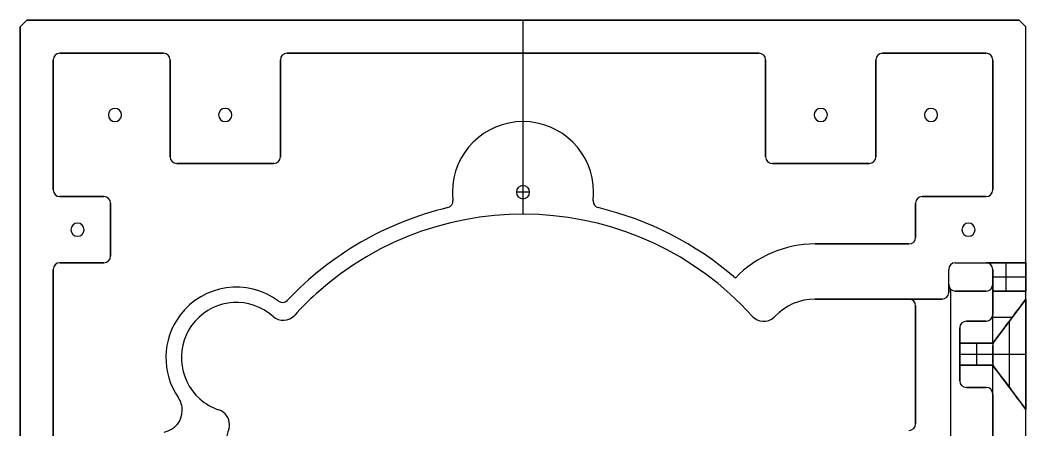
# Model space of a CAD drawing. Extents: x -18 to 438, y -79 to 377.
# Drawn here: x -17.9 to 438.1, y 191 to 376.7 of the extents above; entities that cross this region are included whole.
import ezdxf

# ---------------------------------------------------------------- set-up
doc = ezdxf.new("R2010")
doc.units = 0
doc.header["$MEASUREMENT"] = 0
doc.layers.add('DEFAULT', color=7, linetype='CONTINUOUS')

msp = doc.modelspace()

# ---------------------------------------------------------------- linework, layer by layer
at = {"layer": 'DEFAULT', "color": 7}
for points in [[(-17.92, 373.7), (-14.92, 376.7)], [(-16.42, 375.2), (-16.42, 375.2)], [(-14.92, 376.7), (-14.92, 376.7)], [(-14.92, 376.7), (435.08, 376.7)], [(210.08, 361.7), (210.08, 376.7)], [(210.08, 376.7), (210.08, 376.7)], [(210.08, 288.7), (210.08, 376.7)], [(435.08, 376.7), (435.08, 376.7)], [(435.08, 376.7), (438.08, 373.7)], [(436.58, 375.2), (436.58, 375.2)], [(-17.92, 373.7), (-17.92, 373.7)], [(-17.92, -76.3), (-17.92, 373.7)], [(438.08, 373.7), (438.08, 373.7)], [(438.08, 250.22), (438.08, 373.7)], [(0.08, 361.7), (0.08, 361.7)], [(0.08, 361.7), (47.08, 361.7)], [(23.58, 361.7), (23.58, 361.7)], [(47.08, 361.7), (47.08, 361.7)], [(103.08, 361.7), (103.08, 361.7)], [(317.08, 361.7), (103.08, 361.7)], [(210.08, 330.7), (210.08, 361.7)], [(210.08, 361.7), (210.08, 361.7)], [(317.08, 361.7), (317.08, 361.7)], [(373.08, 361.7), (373.08, 361.7)], [(420.08, 361.7), (373.08, 361.7)], [(396.58, 361.7), (396.58, 361.7)], [(420.08, 361.7), (420.08, 361.7)], [(-2.92, 358.7), (-2.92, 358.7)], [(-2.92, 358.7), (-2.92, 299.7)], [(50.08, 358.7), (50.08, 358.7)], [(50.08, 314.7), (50.08, 358.7)], [(100.08, 358.7), (100.08, 358.7)], [(100.08, 358.7), (100.08, 314.7)], [(320.08, 358.7), (320.08, 358.7)], [(320.08, 314.7), (320.08, 358.7)], [(370.08, 358.7), (370.08, 358.7)], [(370.08, 358.7), (370.08, 314.7)], [(423.08, 358.7), (423.08, 358.7)], [(423.08, 299.7), (423.08, 358.7)], [(22.08, 333.7), (22.08, 333.7)], [(25.08, 336.7), (25.08, 336.7)], [(28.08, 333.7), (28.08, 333.7)], [(50.08, 336.7), (50.08, 336.7)], [(72.08, 333.7), (72.08, 333.7)], [(75.08, 336.7), (75.08, 336.7)], [(78.08, 333.7), (78.08, 333.7)], [(100.08, 336.7), (100.08, 336.7)], [(320.08, 336.7), (320.08, 336.7)], [(342.08, 333.7), (342.08, 333.7)], [(345.08, 336.7), (345.08, 336.7)], [(348.08, 333.7), (348.08, 333.7)], [(370.08, 336.7), (370.08, 336.7)], [(392.08, 333.7), (392.08, 333.7)], [(395.08, 336.7), (395.08, 336.7)], [(398.08, 333.7), (398.08, 333.7)], [(-2.92, 329.2), (-2.92, 329.2)], [(25.08, 330.7), (25.08, 330.7)], [(75.08, 330.7), (75.08, 330.7)], [(210.08, 330.7), (210.08, 330.7)], [(210.08, 301.7), (210.08, 330.7)], [(345.08, 330.7), (345.08, 330.7)], [(395.08, 330.7), (395.08, 330.7)], [(423.08, 329.2), (423.08, 329.2)], [(50.08, 314.7), (50.08, 314.7)], [(100.08, 314.7), (100.08, 314.7)], [(320.08, 314.7), (320.08, 314.7)], [(370.08, 314.7), (370.08, 314.7)], [(53.08, 311.7), (53.08, 311.7)], [(53.08, 311.7), (97.08, 311.7)], [(75.08, 311.7), (75.08, 311.7)], [(97.08, 311.7), (97.08, 311.7)], [(323.08, 311.7), (323.08, 311.7)], [(367.08, 311.7), (323.08, 311.7)], [(345.08, 311.7), (345.08, 311.7)], [(367.08, 311.7), (367.08, 311.7)], [(210.08, 301.7), (210.08, 301.7)], [(210.08, 295.7), (210.08, 301.7)], [(-2.92, 299.7), (-2.92, 299.7)], [(0.08, 296.7), (0.08, 296.7)], [(0.08, 296.7), (20.08, 296.7)], [(10.08, 296.7), (10.08, 296.7)], [(20.08, 296.7), (20.08, 296.7)], [(178.08, 298.7), (178.08, 298.7)], [(207.08, 298.7), (207.08, 298.7)], [(213.08, 298.7), (207.08, 298.7)], [(213.08, 298.7), (213.08, 298.7)], [(242.08, 298.7), (242.08, 298.7)], [(391.08, 296.7), (391.08, 296.7)], [(391.08, 296.7), (420.08, 296.7)], [(405.58, 296.7), (405.58, 296.7)], [(420.08, 296.7), (420.08, 296.7)], [(423.08, 299.7), (423.08, 299.7)], [(23.08, 293.7), (23.08, 293.7)], [(23.08, 269.7), (23.08, 293.7)], [(178.3, 294.96), (178.3, 294.96)], [(178.32, 294.61), (178.32, 294.61)], [(210.08, 295.7), (210.08, 295.7)], [(210.08, 288.7), (210.08, 295.7)], [(241.84, 294.61), (241.84, 294.61)], [(241.86, 294.96), (241.86, 294.96)], [(388.08, 293.7), (388.08, 293.7)], [(388.08, 278.22), (388.08, 293.7)], [(176.01, 291.69), (176.01, 291.69)], [(210.08, 288.7), (210.08, 288.7)], [(244.14, 291.69), (244.14, 291.69)], [(8.08, 284.7), (8.08, 284.7)], [(388.08, 285.96), (388.08, 285.96)], [(412.08, 284.7), (412.08, 284.7)], [(5.08, 281.7), (5.08, 281.7)], [(8.08, 278.7), (8.08, 278.7)], [(11.08, 281.7), (11.08, 281.7)], [(23.08, 281.7), (23.08, 281.7)], [(388.08, 278.22), (388.08, 278.22)], [(409.08, 281.7), (409.08, 281.7)], [(412.08, 278.7), (412.08, 278.7)], [(415.08, 281.7), (415.08, 281.7)], [(342.48, 275.23), (342.48, 275.23)], [(342.48, 275.23), (385.08, 275.23)], [(363.78, 275.23), (363.78, 275.23)], [(385.08, 275.23), (385.08, 275.23)], [(23.08, 269.7), (23.08, 269.7)], [(0.08, 266.7), (0.08, 266.7)], [(0.08, 266.7), (20.08, 266.7)], [(10.08, 266.7), (10.08, 266.7)], [(20.08, 266.7), (20.08, 266.7)], [(406.08, 266.7), (406.08, 266.7)], [(406.08, 266.7), (420.08, 266.7)], [(420.08, 266.7), (420.08, 266.7)], [(422.08, 266.7), (422.08, 266.7)], [(429.08, 253.9), (429.08, 266.7)], [(438.08, 266.7), (438.08, 266.7)], [(-2.92, 263.7), (-2.92, 263.7)], [(-2.92, 263.7), (-2.92, 33.7)], [(403.08, 263.7), (403.08, 263.7)], [(403.08, 253.23), (403.08, 263.7)], [(423.08, 263.7), (423.08, 263.7)], [(423.08, 243.22), (423.08, 263.7)], [(423.08, 260.3), (438.08, 260.3)], [(80.17, 255.7), (80.17, 255.7)], [(306.35, 259.79), (306.35, 259.79)], [(403.08, 258.46), (403.08, 258.46)], [(403.08, 256.9), (403.08, 256.9)], [(423.08, 256.9), (423.08, 256.9)], [(403.08, 253.23), (403.08, 253.23)], [(404.08, 164.28), (404.08, 254.66)], [(406.08, 253.9), (406.08, 253.9)], [(406.08, 253.9), (420.08, 253.9)], [(413.08, 253.9), (413.08, 253.9)], [(420.08, 253.9), (420.08, 253.9)], [(423.08, 253.9), (423.08, 253.9)], [(423.08, 253.9), (438.08, 253.9)], [(423.08, 253.46), (423.08, 253.46)], [(430.58, 253.9), (430.58, 253.9)], [(438.08, 253.9), (438.08, 253.9)], [(80.17, 248.7), (80.17, 248.7)], [(99.3, 249.35), (99.3, 249.35)], [(101.09, 248.76), (101.09, 248.76)], [(103.27, 249.7), (103.27, 249.7)], [(342.48, 250.22), (342.48, 250.22)], [(400.08, 250.22), (342.48, 250.22)], [(371.28, 250.22), (371.28, 250.22)], [(385.08, 250.22), (385.08, 250.22)], [(388.08, 247.23), (388.08, 247.23)], [(388.08, 193.7), (388.08, 247.23)], [(400.08, 250.22), (400.08, 250.22)], [(438.08, 250.22), (423.68, 231.03)], [(438.08, 250.22), (438.08, 250.22)], [(96.74, 242.42), (96.74, 242.42)], [(106.56, 242.95), (106.56, 242.95)], [(314.01, 242.5), (314.01, 242.5)], [(324.3, 242.38), (324.3, 242.38)], [(422.84, 242.06), (431.96, 242.06)], [(423.08, 243.22), (423.08, 243.22)], [(423.08, 230.22), (423.08, 243.22)], [(101.38, 240.66), (101.38, 240.66)], [(319.21, 240.19), (319.21, 240.19)], [(408.08, 237.22), (408.08, 237.22)], [(408.08, 213.22), (408.08, 237.22)], [(411.08, 240.23), (411.08, 240.23)], [(411.08, 240.23), (420.08, 240.23)], [(415.58, 240.23), (415.58, 240.23)], [(420.08, 240.23), (420.08, 240.23)], [(430.58, 240.23), (430.58, 240.23)], [(430.58, 210.23), (430.58, 240.23)], [(408.08, 230.22), (408.08, 230.22)], [(423.08, 230.22), (408.08, 230.22)], [(415.58, 230.22), (415.58, 230.22)], [(415.88, 220.22), (415.88, 230.22)], [(423.08, 230.22), (423.08, 230.22)], [(423.08, 229.22), (423.08, 229.22)], [(423.08, 221.23), (423.08, 229.22)], [(423.68, 231.03), (423.68, 231.03)], [(48.18, 223.7), (48.18, 223.7)], [(55.18, 223.7), (55.18, 223.7)], [(408.08, 225.23), (408.08, 225.23)], [(408.08, 225.23), (423.08, 225.23)], [(423.08, 225.23), (423.08, 225.23)], [(423.08, 225.23), (438.08, 225.23)], [(388.08, 220.46), (388.08, 220.46)], [(408.08, 220.22), (408.08, 220.22)], [(408.08, 220.22), (423.08, 220.22)], [(415.58, 220.22), (415.58, 220.22)], [(423.08, 221.23), (423.08, 221.23)], [(423.08, 220.22), (423.08, 220.22)], [(423.08, 207.22), (423.08, 220.22)], [(423.68, 219.43), (423.68, 219.43)], [(423.68, 219.43), (438.08, 200.22)], [(408.08, 213.22), (408.08, 213.22)], [(411.08, 210.23), (411.08, 210.23)], [(411.08, 210.23), (420.08, 210.23)], [(415.58, 210.23), (415.58, 210.23)], [(420.08, 210.23), (420.08, 210.23)], [(430.58, 210.23), (430.58, 210.23)], [(53.84, 205.51), (53.84, 205.51)], [(423.08, 207.22), (423.08, 207.22)], [(423.08, 90.17), (423.08, 207.22)], [(55.62, 199.83), (55.62, 199.83)], [(72.25, 199.99), (72.25, 199.99)], [(438.08, 200.22), (438.08, 200.22)], [(438.08, 97.17), (438.08, 200.22)], [(77.02, 193.35), (77.02, 193.35)], [(388.08, 193.7), (388.08, 193.7)], [(76.69, 191.22), (76.69, 191.22)]]:
    msp.add_lwpolyline(points, dxfattribs=at)
for points in [[(-14.92, 376.7), (-15.92, 375.7), (-16.92, 374.7), (-17.92, 373.7)], [(-14.92, 376.7), (-15.92, 375.7), (-16.92, 374.7), (-17.92, 373.7)], [(435.08, 376.7), (285.08, 376.7), (135.08, 376.7), (-14.92, 376.7)], [(435.08, 376.7), (285.08, 376.7), (135.08, 376.7), (-14.92, 376.7)], [(438.08, 373.7), (437.08, 374.7), (436.08, 375.7), (435.08, 376.7)], [(438.08, 373.7), (437.08, 374.7), (436.08, 375.7), (435.08, 376.7)], [(-17.92, 373.7), (-17.92, 223.7), (-17.92, 73.7), (-17.92, -76.3)], [(-17.92, 373.7), (-17.92, 223.7), (-17.92, 73.7), (-17.92, -76.3)], [(438.08, 266.7), (438.08, 302.36), (438.08, 338.03), (438.08, 373.7)], [(438.08, -76.3), (438.08, 73.7), (438.08, 223.7), (438.08, 373.7)], [(0.08, 361.7), (-1.58, 361.7), (-2.92, 360.35), (-2.92, 358.7)], [(0.08, 361.7), (-1.58, 361.7), (-2.92, 360.35), (-2.92, 358.7)], [(0.08, 361.7), (-1.58, 361.7), (-2.92, 360.35), (-2.92, 358.7)], [(0.08, 361.7), (15.75, 361.7), (31.41, 361.7), (47.08, 361.7)], [(47.08, 361.7), (31.41, 361.7), (15.75, 361.7), (0.08, 361.7)], [(50.08, 358.7), (50.08, 360.35), (48.74, 361.7), (47.08, 361.7)], [(50.08, 358.7), (50.08, 360.35), (48.74, 361.7), (47.08, 361.7)], [(50.08, 358.7), (50.08, 360.35), (48.74, 361.7), (47.08, 361.7)], [(103.08, 361.7), (101.42, 361.7), (100.08, 360.35), (100.08, 358.7)], [(103.08, 361.7), (101.42, 361.7), (100.08, 360.35), (100.08, 358.7)], [(103.08, 361.7), (101.42, 361.7), (100.08, 360.35), (100.08, 358.7)], [(103.08, 361.7), (174.41, 361.7), (245.75, 361.7), (317.08, 361.7)], [(317.08, 361.7), (245.75, 361.7), (174.41, 361.7), (103.08, 361.7)], [(320.08, 358.7), (320.08, 360.35), (318.74, 361.7), (317.08, 361.7)], [(320.08, 358.7), (320.08, 360.35), (318.74, 361.7), (317.08, 361.7)], [(320.08, 358.7), (320.08, 360.35), (318.74, 361.7), (317.08, 361.7)], [(373.08, 361.7), (371.42, 361.7), (370.08, 360.35), (370.08, 358.7)], [(373.08, 361.7), (371.42, 361.7), (370.08, 360.35), (370.08, 358.7)], [(373.08, 361.7), (371.42, 361.7), (370.08, 360.35), (370.08, 358.7)], [(373.08, 361.7), (388.75, 361.7), (404.41, 361.7), (420.08, 361.7)], [(420.08, 361.7), (404.41, 361.7), (388.75, 361.7), (373.08, 361.7)], [(423.08, 358.7), (423.08, 360.35), (421.74, 361.7), (420.08, 361.7)], [(423.08, 358.7), (423.08, 360.35), (421.74, 361.7), (420.08, 361.7)], [(423.08, 358.7), (423.08, 360.35), (421.74, 361.7), (420.08, 361.7)], [(-2.92, 299.7), (-2.92, 319.36), (-2.92, 339.03), (-2.92, 358.7)], [(-2.92, 358.7), (-2.92, 339.03), (-2.92, 319.36), (-2.92, 299.7)], [(50.08, 358.7), (50.08, 344.03), (50.08, 329.36), (50.08, 314.7)], [(50.08, 314.7), (50.08, 329.36), (50.08, 344.03), (50.08, 358.7)], [(100.08, 314.7), (100.08, 329.36), (100.08, 344.03), (100.08, 358.7)], [(100.08, 358.7), (100.08, 344.03), (100.08, 329.36), (100.08, 314.7)], [(320.08, 358.7), (320.08, 344.03), (320.08, 329.36), (320.08, 314.7)], [(320.08, 314.7), (320.08, 329.36), (320.08, 344.03), (320.08, 358.7)], [(370.08, 314.7), (370.08, 329.36), (370.08, 344.03), (370.08, 358.7)], [(370.08, 358.7), (370.08, 344.03), (370.08, 329.36), (370.08, 314.7)], [(423.08, 358.7), (423.08, 339.03), (423.08, 319.36), (423.08, 299.7)], [(423.08, 299.7), (423.08, 319.36), (423.08, 339.03), (423.08, 358.7)], [(50.08, 314.7), (50.08, 313.04), (51.42, 311.7), (53.08, 311.7)], [(50.08, 314.7), (50.08, 313.04), (51.42, 311.7), (53.08, 311.7)], [(50.08, 314.7), (50.08, 313.04), (51.42, 311.7), (53.08, 311.7)], [(97.08, 311.7), (98.74, 311.7), (100.08, 313.04), (100.08, 314.7)], [(97.08, 311.7), (98.74, 311.7), (100.08, 313.04), (100.08, 314.7)], [(97.08, 311.7), (98.74, 311.7), (100.08, 313.04), (100.08, 314.7)], [(320.08, 314.7), (320.08, 313.04), (321.42, 311.7), (323.08, 311.7)], [(320.08, 314.7), (320.08, 313.04), (321.42, 311.7), (323.08, 311.7)], [(320.08, 314.7), (320.08, 313.04), (321.42, 311.7), (323.08, 311.7)], [(367.08, 311.7), (368.74, 311.7), (370.08, 313.04), (370.08, 314.7)], [(367.08, 311.7), (368.74, 311.7), (370.08, 313.04), (370.08, 314.7)], [(367.08, 311.7), (368.74, 311.7), (370.08, 313.04), (370.08, 314.7)], [(53.08, 311.7), (67.75, 311.7), (82.41, 311.7), (97.08, 311.7)], [(97.08, 311.7), (82.41, 311.7), (67.75, 311.7), (53.08, 311.7)], [(323.08, 311.7), (337.75, 311.7), (352.41, 311.7), (367.08, 311.7)], [(367.08, 311.7), (352.41, 311.7), (337.75, 311.7), (323.08, 311.7)], [(-2.92, 299.7), (-2.92, 298.04), (-1.58, 296.7), (0.08, 296.7)], [(-2.92, 299.7), (-2.92, 298.04), (-1.58, 296.7), (0.08, 296.7)], [(-2.92, 299.7), (-2.92, 298.04), (-1.58, 296.7), (0.08, 296.7)], [(20.08, 296.7), (13.41, 296.7), (6.75, 296.7), (0.08, 296.7)], [(0.08, 296.7), (6.75, 296.7), (13.41, 296.7), (20.08, 296.7)], [(23.08, 293.7), (23.08, 295.35), (21.74, 296.7), (20.08, 296.7)], [(23.08, 293.7), (23.08, 295.35), (21.74, 296.7), (20.08, 296.7)], [(23.08, 293.7), (23.08, 295.35), (21.74, 296.7), (20.08, 296.7)], [(178.08, 298.7), (178.08, 297.45), (178.15, 296.2), (178.3, 294.96)], [(178.08, 298.7), (178.08, 297.45), (178.15, 296.2), (178.3, 294.96)], [(178.08, 298.7), (178.08, 297.45), (178.15, 296.2), (178.3, 294.96)], [(241.86, 294.96), (242, 296.2), (242.08, 297.45), (242.08, 298.7)], [(241.86, 294.96), (242, 296.2), (242.08, 297.45), (242.08, 298.7)], [(241.86, 294.96), (242, 296.2), (242.08, 297.45), (242.08, 298.7)], [(391.08, 296.7), (389.42, 296.7), (388.08, 295.35), (388.08, 293.7)], [(391.08, 296.7), (389.42, 296.7), (388.08, 295.35), (388.08, 293.7)], [(391.08, 296.7), (389.42, 296.7), (388.08, 295.35), (388.08, 293.7)], [(420.08, 296.7), (410.41, 296.7), (400.74, 296.7), (391.08, 296.7)], [(391.08, 296.7), (400.74, 296.7), (410.41, 296.7), (420.08, 296.7)], [(420.08, 296.7), (421.74, 296.7), (423.08, 298.04), (423.08, 299.7)], [(420.08, 296.7), (421.74, 296.7), (423.08, 298.04), (423.08, 299.7)], [(420.08, 296.7), (421.74, 296.7), (423.08, 298.04), (423.08, 299.7)], [(23.08, 269.7), (23.08, 277.7), (23.08, 285.7), (23.08, 293.7)], [(23.08, 293.7), (23.08, 285.7), (23.08, 277.7), (23.08, 269.7)], [(176.01, 291.69), (177.49, 292.05), (178.48, 293.45), (178.3, 294.96)], [(176.01, 291.69), (177.49, 292.05), (178.48, 293.45), (178.3, 294.96)], [(176.01, 291.69), (177.49, 292.05), (178.48, 293.45), (178.3, 294.96)], [(241.86, 294.96), (241.85, 294.85), (241.84, 294.73), (241.84, 294.61)], [(241.86, 294.96), (241.85, 294.85), (241.84, 294.73), (241.84, 294.61)], [(241.86, 294.96), (241.85, 294.85), (241.84, 294.73), (241.84, 294.61)], [(241.84, 294.61), (241.84, 293.22), (242.79, 292.02), (244.14, 291.69)], [(241.84, 294.61), (241.84, 293.22), (242.79, 292.02), (244.14, 291.69)], [(241.84, 294.61), (241.84, 293.22), (242.79, 292.02), (244.14, 291.69)], [(388.08, 293.7), (388.08, 288.54), (388.08, 283.38), (388.08, 278.22)], [(388.08, 278.22), (388.08, 283.38), (388.08, 288.54), (388.08, 293.7)], [(176.01, 291.69), (148.2, 285.07), (122.92, 270.47), (103.27, 249.7)], [(176.01, 291.69), (148.2, 285.07), (122.92, 270.47), (103.27, 249.7)], [(176.01, 291.69), (148.2, 285.07), (122.92, 270.47), (103.27, 249.7)], [(306.35, 259.79), (288.48, 275.27), (267.14, 286.22), (244.14, 291.69)], [(306.35, 259.79), (288.48, 275.27), (267.14, 286.22), (244.14, 291.69)], [(306.35, 259.79), (288.48, 275.27), (267.14, 286.22), (244.14, 291.69)], [(385.08, 275.23), (386.74, 275.23), (388.08, 276.57), (388.08, 278.22)], [(385.08, 275.23), (386.74, 275.23), (388.08, 276.57), (388.08, 278.22)], [(385.08, 275.23), (386.74, 275.23), (388.08, 276.57), (388.08, 278.22)], [(342.48, 275.23), (328.84, 275.23), (315.78, 269.65), (306.35, 259.79)], [(342.48, 275.23), (328.84, 275.23), (315.78, 269.65), (306.35, 259.79)], [(342.48, 275.23), (328.84, 275.23), (315.78, 269.65), (306.35, 259.79)], [(385.08, 275.23), (370.88, 275.23), (356.68, 275.23), (342.48, 275.23)], [(342.48, 275.23), (356.68, 275.23), (370.88, 275.23), (385.08, 275.23)], [(20.08, 266.7), (21.74, 266.7), (23.08, 268.04), (23.08, 269.7)], [(20.08, 266.7), (21.74, 266.7), (23.08, 268.04), (23.08, 269.7)], [(20.08, 266.7), (21.74, 266.7), (23.08, 268.04), (23.08, 269.7)], [(0.08, 266.7), (-1.58, 266.7), (-2.92, 265.35), (-2.92, 263.7)], [(0.08, 266.7), (-1.58, 266.7), (-2.92, 265.35), (-2.92, 263.7)], [(0.08, 266.7), (-1.58, 266.7), (-2.92, 265.35), (-2.92, 263.7)], [(0.08, 266.7), (6.75, 266.7), (13.41, 266.7), (20.08, 266.7)], [(20.08, 266.7), (13.41, 266.7), (6.75, 266.7), (0.08, 266.7)], [(406.08, 266.7), (404.42, 266.7), (403.08, 265.35), (403.08, 263.7)], [(406.08, 266.7), (404.42, 266.7), (403.08, 265.35), (403.08, 263.7)], [(406.08, 266.7), (404.42, 266.7), (403.08, 265.35), (403.08, 263.7)], [(406.08, 266.7), (416.75, 266.7), (427.41, 266.7), (438.08, 266.7)], [(406.08, 266.7), (410.75, 266.7), (415.41, 266.7), (420.08, 266.7)], [(438.08, 266.7), (432.08, 266.7), (426.08, 266.7), (420.08, 266.7)], [(423.08, 263.7), (423.08, 265.35), (421.74, 266.7), (420.08, 266.7)], [(423.08, 263.7), (423.08, 265.35), (421.74, 266.7), (420.08, 266.7)], [(423.08, 263.7), (423.08, 265.35), (421.74, 266.7), (420.08, 266.7)], [(438.08, 266.7), (438.08, 262.43), (438.08, 258.16), (438.08, 253.9)], [(-2.92, 33.7), (-2.92, 110.36), (-2.92, 187.03), (-2.92, 263.7)], [(-2.92, 263.7), (-2.92, 187.03), (-2.92, 110.36), (-2.92, 33.7)], [(403.08, 253.23), (403.08, 256.72), (403.08, 260.2), (403.08, 263.7)], [(403.08, 256.9), (403.08, 259.16), (403.08, 261.43), (403.08, 263.7)], [(423.08, 263.7), (423.08, 261.43), (423.08, 259.16), (423.08, 256.9)], [(423.08, 263.7), (423.08, 260.43), (423.08, 257.16), (423.08, 253.9)], [(403.08, 256.9), (403.08, 255.67), (403.08, 254.45), (403.08, 253.23)], [(403.08, 256.9), (403.08, 255.24), (404.42, 253.9), (406.08, 253.9)], [(403.08, 256.9), (403.08, 255.24), (404.42, 253.9), (406.08, 253.9)], [(403.08, 256.9), (403.08, 255.24), (404.42, 253.9), (406.08, 253.9)], [(420.08, 253.9), (421.74, 253.9), (423.08, 255.24), (423.08, 256.9)], [(420.08, 253.9), (421.74, 253.9), (423.08, 255.24), (423.08, 256.9)], [(420.08, 253.9), (421.74, 253.9), (423.08, 255.24), (423.08, 256.9)], [(423.08, 243.22), (423.08, 247.78), (423.08, 252.34), (423.08, 256.9)], [(400.08, 250.22), (401.74, 250.22), (403.08, 251.57), (403.08, 253.23)], [(400.08, 250.22), (401.74, 250.22), (403.08, 251.57), (403.08, 253.23)], [(400.08, 250.22), (401.74, 250.22), (403.08, 251.57), (403.08, 253.23)], [(420.08, 253.9), (415.41, 253.9), (410.75, 253.9), (406.08, 253.9)], [(420.08, 253.9), (415.41, 253.9), (410.75, 253.9), (406.08, 253.9)], [(438.08, 253.9), (433.08, 253.9), (428.08, 253.9), (423.08, 253.9)], [(423.08, 253.9), (423.08, 250.34), (423.08, 246.78), (423.08, 243.22)], [(423.08, 253.9), (428.08, 253.9), (433.08, 253.9), (438.08, 253.9)], [(438.08, 250.22), (438.08, 251.45), (438.08, 252.67), (438.08, 253.9)], [(99.3, 249.35), (100.52, 248.44), (102.23, 248.59), (103.27, 249.7)], [(99.3, 249.35), (100.52, 248.44), (102.23, 248.59), (103.27, 249.7)], [(99.3, 249.35), (100.52, 248.44), (102.23, 248.59), (103.27, 249.7)], [(342.48, 250.22), (335.6, 250.22), (329.02, 247.39), (324.3, 242.38)], [(342.48, 250.22), (335.6, 250.22), (329.02, 247.39), (324.3, 242.38)], [(342.48, 250.22), (335.6, 250.22), (329.02, 247.39), (324.3, 242.38)], [(342.48, 250.22), (361.68, 250.22), (380.88, 250.22), (400.08, 250.22)], [(342.48, 250.22), (356.68, 250.22), (370.88, 250.22), (385.08, 250.22)], [(400.08, 250.22), (395.08, 250.22), (390.08, 250.22), (385.08, 250.22)], [(388.08, 247.23), (388.08, 248.88), (386.74, 250.22), (385.08, 250.22)], [(388.08, 247.23), (388.08, 248.88), (386.74, 250.22), (385.08, 250.22)], [(388.08, 247.23), (388.08, 248.88), (386.74, 250.22), (385.08, 250.22)], [(388.08, 193.7), (388.08, 211.54), (388.08, 229.38), (388.08, 247.23)], [(388.08, 247.23), (388.08, 229.38), (388.08, 211.54), (388.08, 193.7)], [(423.08, 230.22), (428.08, 236.89), (433.08, 243.56), (438.08, 250.22)], [(438.08, 250.22), (433.28, 243.83), (428.48, 237.42), (423.68, 231.03)], [(438.08, 250.22), (438.08, 233.56), (438.08, 216.89), (438.08, 200.22)], [(96.74, 242.42), (99.61, 239.88), (103.98, 240.12), (106.56, 242.95)], [(96.74, 242.42), (99.61, 239.88), (103.98, 240.12), (106.56, 242.95)], [(96.74, 242.42), (99.61, 239.88), (103.98, 240.12), (106.56, 242.95)], [(420.08, 240.23), (421.74, 240.23), (423.08, 241.57), (423.08, 243.22)], [(420.08, 240.23), (421.74, 240.23), (423.08, 241.57), (423.08, 243.22)], [(420.08, 240.23), (421.74, 240.23), (423.08, 241.57), (423.08, 243.22)], [(411.08, 240.23), (409.42, 240.23), (408.08, 238.88), (408.08, 237.22)], [(411.08, 240.23), (409.42, 240.23), (408.08, 238.88), (408.08, 237.22)], [(411.08, 240.23), (409.42, 240.23), (408.08, 238.88), (408.08, 237.22)], [(408.08, 237.22), (408.08, 234.89), (408.08, 232.56), (408.08, 230.22)], [(408.08, 213.22), (408.08, 221.23), (408.08, 229.22), (408.08, 237.22)], [(420.08, 240.23), (417.08, 240.23), (414.08, 240.23), (411.08, 240.23)], [(411.08, 240.23), (414.08, 240.23), (417.08, 240.23), (420.08, 240.23)], [(408.08, 230.22), (413.08, 230.22), (418.08, 230.22), (423.08, 230.22)], [(408.08, 230.22), (408.08, 226.89), (408.08, 223.56), (408.08, 220.22)], [(423.08, 230.22), (418.08, 230.22), (413.08, 230.22), (408.08, 230.22)], [(423.68, 231.03), (423.48, 230.76), (423.28, 230.49), (423.08, 230.22)], [(423.68, 231.03), (423.29, 230.5), (423.08, 229.87), (423.08, 229.22)], [(423.68, 231.03), (423.29, 230.5), (423.08, 229.87), (423.08, 229.22)], [(423.68, 231.03), (423.29, 230.5), (423.08, 229.87), (423.08, 229.22)], [(423.08, 221.23), (423.08, 223.89), (423.08, 226.56), (423.08, 229.22)], [(423.08, 229.22), (423.08, 226.56), (423.08, 223.89), (423.08, 221.23)], [(423.08, 220.22), (418.08, 220.22), (413.08, 220.22), (408.08, 220.22)], [(408.08, 220.22), (408.08, 217.89), (408.08, 215.56), (408.08, 213.22)], [(408.08, 220.22), (413.08, 220.22), (418.08, 220.22), (423.08, 220.22)], [(423.08, 221.23), (423.08, 220.58), (423.29, 219.94), (423.68, 219.43)], [(423.08, 221.23), (423.08, 220.58), (423.29, 219.94), (423.68, 219.43)], [(423.08, 221.23), (423.08, 220.58), (423.29, 219.94), (423.68, 219.43)], [(423.08, 220.22), (423.28, 219.96), (423.48, 219.69), (423.68, 219.43)], [(438.08, 200.22), (433.08, 206.89), (428.08, 213.56), (423.08, 220.22)], [(423.68, 219.43), (428.48, 213.02), (433.28, 206.63), (438.08, 200.22)], [(408.08, 213.22), (408.08, 211.57), (409.42, 210.23), (411.08, 210.23)], [(408.08, 213.22), (408.08, 211.57), (409.42, 210.23), (411.08, 210.23)], [(408.08, 213.22), (408.08, 211.57), (409.42, 210.23), (411.08, 210.23)], [(411.08, 210.23), (414.08, 210.23), (417.08, 210.23), (420.08, 210.23)], [(420.08, 210.23), (417.08, 210.23), (414.08, 210.23), (411.08, 210.23)], [(423.08, 207.22), (423.08, 208.88), (421.74, 210.23), (420.08, 210.23)], [(423.08, 207.22), (423.08, 208.88), (421.74, 210.23), (420.08, 210.23)], [(423.08, 207.22), (423.08, 208.88), (421.74, 210.23), (420.08, 210.23)], [(55.62, 199.83), (55.62, 201.86), (55, 203.84), (53.84, 205.51)], [(55.62, 199.83), (55.62, 201.86), (55, 203.84), (53.84, 205.51)], [(55.62, 199.83), (55.62, 201.86), (55, 203.84), (53.84, 205.51)], [(423.08, 207.22), (423.08, 168.21), (423.08, 129.19), (423.08, 90.17)], [(423.08, 90.17), (423.08, 129.19), (423.08, 168.21), (423.08, 207.22)], [(47.44, 189.99), (52.18, 190.87), (55.62, 195.01), (55.62, 199.83)], [(47.44, 189.99), (52.18, 190.87), (55.62, 195.01), (55.62, 199.83)], [(47.44, 189.99), (52.18, 190.87), (55.62, 195.01), (55.62, 199.83)], [(77.02, 193.35), (77.02, 196.36), (75.1, 199.03), (72.25, 199.99)], [(77.02, 193.35), (77.02, 196.36), (75.1, 199.03), (72.25, 199.99)], [(77.02, 193.35), (77.02, 196.36), (75.1, 199.03), (72.25, 199.99)], [(438.08, 97.17), (438.08, 131.52), (438.08, 165.87), (438.08, 200.22)], [(76.69, 191.22), (76.91, 191.91), (77.02, 192.63), (77.02, 193.35)], [(76.69, 191.22), (76.91, 191.91), (77.02, 192.63), (77.02, 193.35)], [(76.69, 191.22), (76.91, 191.91), (77.02, 192.63), (77.02, 193.35)], [(385.08, 190.69), (386.74, 190.69), (388.08, 192.04), (388.08, 193.7)], [(385.08, 190.69), (386.74, 190.69), (388.08, 192.04), (388.08, 193.7)], [(385.08, 190.69), (386.74, 190.69), (388.08, 192.04), (388.08, 193.7)], [(76.69, 191.22), (75.7, 188.1), (74.81, 184.95), (74.04, 181.77)], [(76.69, 191.22), (75.7, 188.1), (74.81, 184.95), (74.04, 181.77)], [(76.69, 191.22), (75.7, 188.1), (74.81, 184.95), (74.04, 181.77)]]:
    msp.add_open_spline(points, degree=3, dxfattribs=at)
for points, knots in [([(28.08, 333.7), (28.08, 335.35), (26.74, 336.7), (25.08, 336.7), (23.42, 336.7), (22.08, 335.35), (22.08, 333.7)], [0, 0, 0, 0, 1, 1, 1, 2, 2, 2, 2]), ([(28.08, 333.7), (28.08, 335.35), (26.74, 336.7), (25.08, 336.7), (23.42, 336.7), (22.08, 335.35), (22.08, 333.7)], [0, 0, 0, 0, 1, 1, 1, 2, 2, 2, 2]), ([(28.08, 333.7), (28.08, 335.35), (26.74, 336.7), (25.08, 336.7), (23.42, 336.7), (22.08, 335.35), (22.08, 333.7)], [0, 0, 0, 0, 1, 1, 1, 2, 2, 2, 2]), ([(22.08, 333.7), (22.08, 332.04), (23.42, 330.7), (25.08, 330.7), (26.74, 330.7), (28.08, 332.04), (28.08, 333.7)], [0, 0, 0, 0, 1, 1, 1, 2, 2, 2, 2]), ([(22.08, 333.7), (22.08, 332.04), (23.42, 330.7), (25.08, 330.7), (26.74, 330.7), (28.08, 332.04), (28.08, 333.7)], [0, 0, 0, 0, 1, 1, 1, 2, 2, 2, 2]), ([(22.08, 333.7), (22.08, 332.04), (23.42, 330.7), (25.08, 330.7), (26.74, 330.7), (28.08, 332.04), (28.08, 333.7)], [0, 0, 0, 0, 1, 1, 1, 2, 2, 2, 2]), ([(78.08, 333.7), (78.08, 335.35), (76.74, 336.7), (75.08, 336.7), (73.42, 336.7), (72.08, 335.35), (72.08, 333.7)], [0, 0, 0, 0, 1, 1, 1, 2, 2, 2, 2]), ([(78.08, 333.7), (78.08, 335.35), (76.74, 336.7), (75.08, 336.7), (73.42, 336.7), (72.08, 335.35), (72.08, 333.7)], [0, 0, 0, 0, 1, 1, 1, 2, 2, 2, 2]), ([(78.08, 333.7), (78.08, 335.35), (76.74, 336.7), (75.08, 336.7), (73.42, 336.7), (72.08, 335.35), (72.08, 333.7)], [0, 0, 0, 0, 1, 1, 1, 2, 2, 2, 2]), ([(72.08, 333.7), (72.08, 332.04), (73.42, 330.7), (75.08, 330.7), (76.74, 330.7), (78.08, 332.04), (78.08, 333.7)], [0, 0, 0, 0, 1, 1, 1, 2, 2, 2, 2]), ([(72.08, 333.7), (72.08, 332.04), (73.42, 330.7), (75.08, 330.7), (76.74, 330.7), (78.08, 332.04), (78.08, 333.7)], [0, 0, 0, 0, 1, 1, 1, 2, 2, 2, 2]), ([(72.08, 333.7), (72.08, 332.04), (73.42, 330.7), (75.08, 330.7), (76.74, 330.7), (78.08, 332.04), (78.08, 333.7)], [0, 0, 0, 0, 1, 1, 1, 2, 2, 2, 2]), ([(348.08, 333.7), (348.08, 335.35), (346.74, 336.7), (345.08, 336.7), (343.42, 336.7), (342.08, 335.35), (342.08, 333.7)], [0, 0, 0, 0, 1, 1, 1, 2, 2, 2, 2]), ([(348.08, 333.7), (348.08, 335.35), (346.74, 336.7), (345.08, 336.7), (343.42, 336.7), (342.08, 335.35), (342.08, 333.7)], [0, 0, 0, 0, 1, 1, 1, 2, 2, 2, 2]), ([(348.08, 333.7), (348.08, 335.35), (346.74, 336.7), (345.08, 336.7), (343.42, 336.7), (342.08, 335.35), (342.08, 333.7)], [0, 0, 0, 0, 1, 1, 1, 2, 2, 2, 2]), ([(342.08, 333.7), (342.08, 332.04), (343.42, 330.7), (345.08, 330.7), (346.74, 330.7), (348.08, 332.04), (348.08, 333.7)], [0, 0, 0, 0, 1, 1, 1, 2, 2, 2, 2]), ([(342.08, 333.7), (342.08, 332.04), (343.42, 330.7), (345.08, 330.7), (346.74, 330.7), (348.08, 332.04), (348.08, 333.7)], [0, 0, 0, 0, 1, 1, 1, 2, 2, 2, 2]), ([(342.08, 333.7), (342.08, 332.04), (343.42, 330.7), (345.08, 330.7), (346.74, 330.7), (348.08, 332.04), (348.08, 333.7)], [0, 0, 0, 0, 1, 1, 1, 2, 2, 2, 2]), ([(398.08, 333.7), (398.08, 335.35), (396.73, 336.7), (395.08, 336.7), (393.42, 336.7), (392.08, 335.35), (392.08, 333.7)], [0, 0, 0, 0, 1, 1, 1, 2, 2, 2, 2]), ([(398.08, 333.7), (398.08, 335.35), (396.73, 336.7), (395.08, 336.7), (393.42, 336.7), (392.08, 335.35), (392.08, 333.7)], [0, 0, 0, 0, 1, 1, 1, 2, 2, 2, 2]), ([(398.08, 333.7), (398.08, 335.35), (396.73, 336.7), (395.08, 336.7), (393.42, 336.7), (392.08, 335.35), (392.08, 333.7)], [0, 0, 0, 0, 1, 1, 1, 2, 2, 2, 2]), ([(392.08, 333.7), (392.08, 332.04), (393.42, 330.7), (395.08, 330.7), (396.73, 330.7), (398.08, 332.04), (398.08, 333.7)], [0, 0, 0, 0, 1, 1, 1, 2, 2, 2, 2]), ([(392.08, 333.7), (392.08, 332.04), (393.42, 330.7), (395.08, 330.7), (396.73, 330.7), (398.08, 332.04), (398.08, 333.7)], [0, 0, 0, 0, 1, 1, 1, 2, 2, 2, 2]), ([(392.08, 333.7), (392.08, 332.04), (393.42, 330.7), (395.08, 330.7), (396.73, 330.7), (398.08, 332.04), (398.08, 333.7)], [0, 0, 0, 0, 1, 1, 1, 2, 2, 2, 2]), ([(242.08, 298.7), (242.08, 316.37), (227.75, 330.7), (210.08, 330.7), (192.41, 330.7), (178.08, 316.37), (178.08, 298.7)], [0, 0, 0, 0, 1, 1, 1, 2, 2, 2, 2]), ([(242.08, 298.7), (242.08, 316.37), (227.75, 330.7), (210.08, 330.7), (192.41, 330.7), (178.08, 316.37), (178.08, 298.7)], [0, 0, 0, 0, 1, 1, 1, 2, 2, 2, 2]), ([(242.08, 298.7), (242.08, 316.37), (227.75, 330.7), (210.08, 330.7), (192.41, 330.7), (178.08, 316.37), (178.08, 298.7)], [0, 0, 0, 0, 1, 1, 1, 2, 2, 2, 2]), ([(314.01, 242.5), (262.2, 299.9), (173.68, 304.43), (116.28, 252.63), (112.88, 249.56), (109.64, 246.33), (106.56, 242.95)], [0, 0, 0, 0, 1, 1, 1, 2, 2, 2, 2]), ([(314.01, 242.5), (262.2, 299.9), (173.68, 304.43), (116.28, 252.63), (112.88, 249.56), (109.64, 246.33), (106.56, 242.95)], [0, 0, 0, 0, 1, 1, 1, 2, 2, 2, 2]), ([(314.01, 242.5), (262.2, 299.9), (173.68, 304.43), (116.28, 252.63), (112.88, 249.56), (109.64, 246.33), (106.56, 242.95)], [0, 0, 0, 0, 1, 1, 1, 2, 2, 2, 2]), ([(213.08, 298.7), (213.08, 300.35), (211.74, 301.7), (210.08, 301.7), (208.42, 301.7), (207.08, 300.35), (207.08, 298.7)], [0, 0, 0, 0, 1, 1, 1, 2, 2, 2, 2]), ([(213.08, 298.7), (213.08, 300.35), (211.74, 301.7), (210.08, 301.7), (208.42, 301.7), (207.08, 300.35), (207.08, 298.7)], [0, 0, 0, 0, 1, 1, 1, 2, 2, 2, 2]), ([(213.08, 298.7), (213.08, 300.35), (211.74, 301.7), (210.08, 301.7), (208.42, 301.7), (207.08, 300.35), (207.08, 298.7)], [0, 0, 0, 0, 1, 1, 1, 2, 2, 2, 2]), ([(207.08, 298.7), (207.08, 297.04), (208.42, 295.7), (210.08, 295.7), (211.74, 295.7), (213.08, 297.04), (213.08, 298.7)], [0, 0, 0, 0, 1, 1, 1, 2, 2, 2, 2]), ([(207.08, 298.7), (207.08, 297.04), (208.42, 295.7), (210.08, 295.7), (211.74, 295.7), (213.08, 297.04), (213.08, 298.7)], [0, 0, 0, 0, 1, 1, 1, 2, 2, 2, 2]), ([(207.08, 298.7), (207.08, 297.04), (208.42, 295.7), (210.08, 295.7), (211.74, 295.7), (213.08, 297.04), (213.08, 298.7)], [0, 0, 0, 0, 1, 1, 1, 2, 2, 2, 2]), ([(11.08, 281.7), (11.08, 283.35), (9.74, 284.7), (8.08, 284.7), (6.42, 284.7), (5.08, 283.35), (5.08, 281.7)], [0, 0, 0, 0, 1, 1, 1, 2, 2, 2, 2]), ([(11.08, 281.7), (11.08, 283.35), (9.74, 284.7), (8.08, 284.7), (6.42, 284.7), (5.08, 283.35), (5.08, 281.7)], [0, 0, 0, 0, 1, 1, 1, 2, 2, 2, 2]), ([(11.08, 281.7), (11.08, 283.35), (9.74, 284.7), (8.08, 284.7), (6.42, 284.7), (5.08, 283.35), (5.08, 281.7)], [0, 0, 0, 0, 1, 1, 1, 2, 2, 2, 2]), ([(415.08, 281.7), (415.08, 283.35), (413.74, 284.7), (412.08, 284.7), (410.42, 284.7), (409.08, 283.35), (409.08, 281.7)], [0, 0, 0, 0, 1, 1, 1, 2, 2, 2, 2]), ([(415.08, 281.7), (415.08, 283.35), (413.74, 284.7), (412.08, 284.7), (410.42, 284.7), (409.08, 283.35), (409.08, 281.7)], [0, 0, 0, 0, 1, 1, 1, 2, 2, 2, 2]), ([(415.08, 281.7), (415.08, 283.35), (413.74, 284.7), (412.08, 284.7), (410.42, 284.7), (409.08, 283.35), (409.08, 281.7)], [0, 0, 0, 0, 1, 1, 1, 2, 2, 2, 2]), ([(5.08, 281.7), (5.08, 280.04), (6.42, 278.7), (8.08, 278.7), (9.74, 278.7), (11.08, 280.04), (11.08, 281.7)], [0, 0, 0, 0, 1, 1, 1, 2, 2, 2, 2]), ([(5.08, 281.7), (5.08, 280.04), (6.42, 278.7), (8.08, 278.7), (9.74, 278.7), (11.08, 280.04), (11.08, 281.7)], [0, 0, 0, 0, 1, 1, 1, 2, 2, 2, 2]), ([(5.08, 281.7), (5.08, 280.04), (6.42, 278.7), (8.08, 278.7), (9.74, 278.7), (11.08, 280.04), (11.08, 281.7)], [0, 0, 0, 0, 1, 1, 1, 2, 2, 2, 2]), ([(409.08, 281.7), (409.08, 280.04), (410.42, 278.7), (412.08, 278.7), (413.74, 278.7), (415.08, 280.04), (415.08, 281.7)], [0, 0, 0, 0, 1, 1, 1, 2, 2, 2, 2]), ([(409.08, 281.7), (409.08, 280.04), (410.42, 278.7), (412.08, 278.7), (413.74, 278.7), (415.08, 280.04), (415.08, 281.7)], [0, 0, 0, 0, 1, 1, 1, 2, 2, 2, 2]), ([(409.08, 281.7), (409.08, 280.04), (410.42, 278.7), (412.08, 278.7), (413.74, 278.7), (415.08, 280.04), (415.08, 281.7)], [0, 0, 0, 0, 1, 1, 1, 2, 2, 2, 2]), ([(99.3, 249.35), (85.13, 259.91), (65.08, 256.99), (54.52, 242.82), (46.32, 231.82), (46.04, 216.8), (53.84, 205.51)], [0, 0, 0, 0, 1, 1, 1, 2, 2, 2, 2]), ([(99.3, 249.35), (85.13, 259.91), (65.08, 256.99), (54.52, 242.82), (46.32, 231.82), (46.04, 216.8), (53.84, 205.51)], [0, 0, 0, 0, 1, 1, 1, 2, 2, 2, 2]), ([(99.3, 249.35), (85.13, 259.91), (65.08, 256.99), (54.52, 242.82), (46.32, 231.82), (46.04, 216.8), (53.84, 205.51)], [0, 0, 0, 0, 1, 1, 1, 2, 2, 2, 2]), ([(96.74, 242.42), (86.4, 251.57), (70.6, 250.6), (61.45, 240.26), (52.3, 229.92), (53.27, 214.12), (63.61, 204.97), (66.12, 202.75), (69.06, 201.05), (72.25, 199.99)], [0, 0, 0, 0, 1, 1, 1, 2, 2, 2, 3, 3, 3, 3]), ([(96.74, 242.42), (86.4, 251.57), (70.6, 250.6), (61.45, 240.26), (52.3, 229.92), (53.27, 214.12), (63.61, 204.97), (66.12, 202.75), (69.06, 201.05), (72.25, 199.99)], [0, 0, 0, 0, 1, 1, 1, 2, 2, 2, 3, 3, 3, 3]), ([(96.74, 242.42), (86.4, 251.57), (70.6, 250.6), (61.45, 240.26), (52.3, 229.92), (53.27, 214.12), (63.61, 204.97), (66.12, 202.75), (69.06, 201.05), (72.25, 199.99)], [0, 0, 0, 0, 1, 1, 1, 2, 2, 2, 3, 3, 3, 3]), ([(314.01, 242.5), (316.6, 239.63), (321.03, 239.4), (323.89, 241.99), (324.04, 242.11), (324.17, 242.25), (324.3, 242.38)], [0, 0, 0, 0, 1, 1, 1, 2, 2, 2, 2]), ([(314.01, 242.5), (316.6, 239.63), (321.03, 239.4), (323.89, 241.99), (324.04, 242.11), (324.17, 242.25), (324.3, 242.38)], [0, 0, 0, 0, 1, 1, 1, 2, 2, 2, 2]), ([(314.01, 242.5), (316.6, 239.63), (321.03, 239.4), (323.89, 241.99), (324.04, 242.11), (324.17, 242.25), (324.3, 242.38)], [0, 0, 0, 0, 1, 1, 1, 2, 2, 2, 2])]:
    msp.add_open_spline(points, degree=3, knots=knots, dxfattribs=at)

doc.saveas('drawing.dxf')
